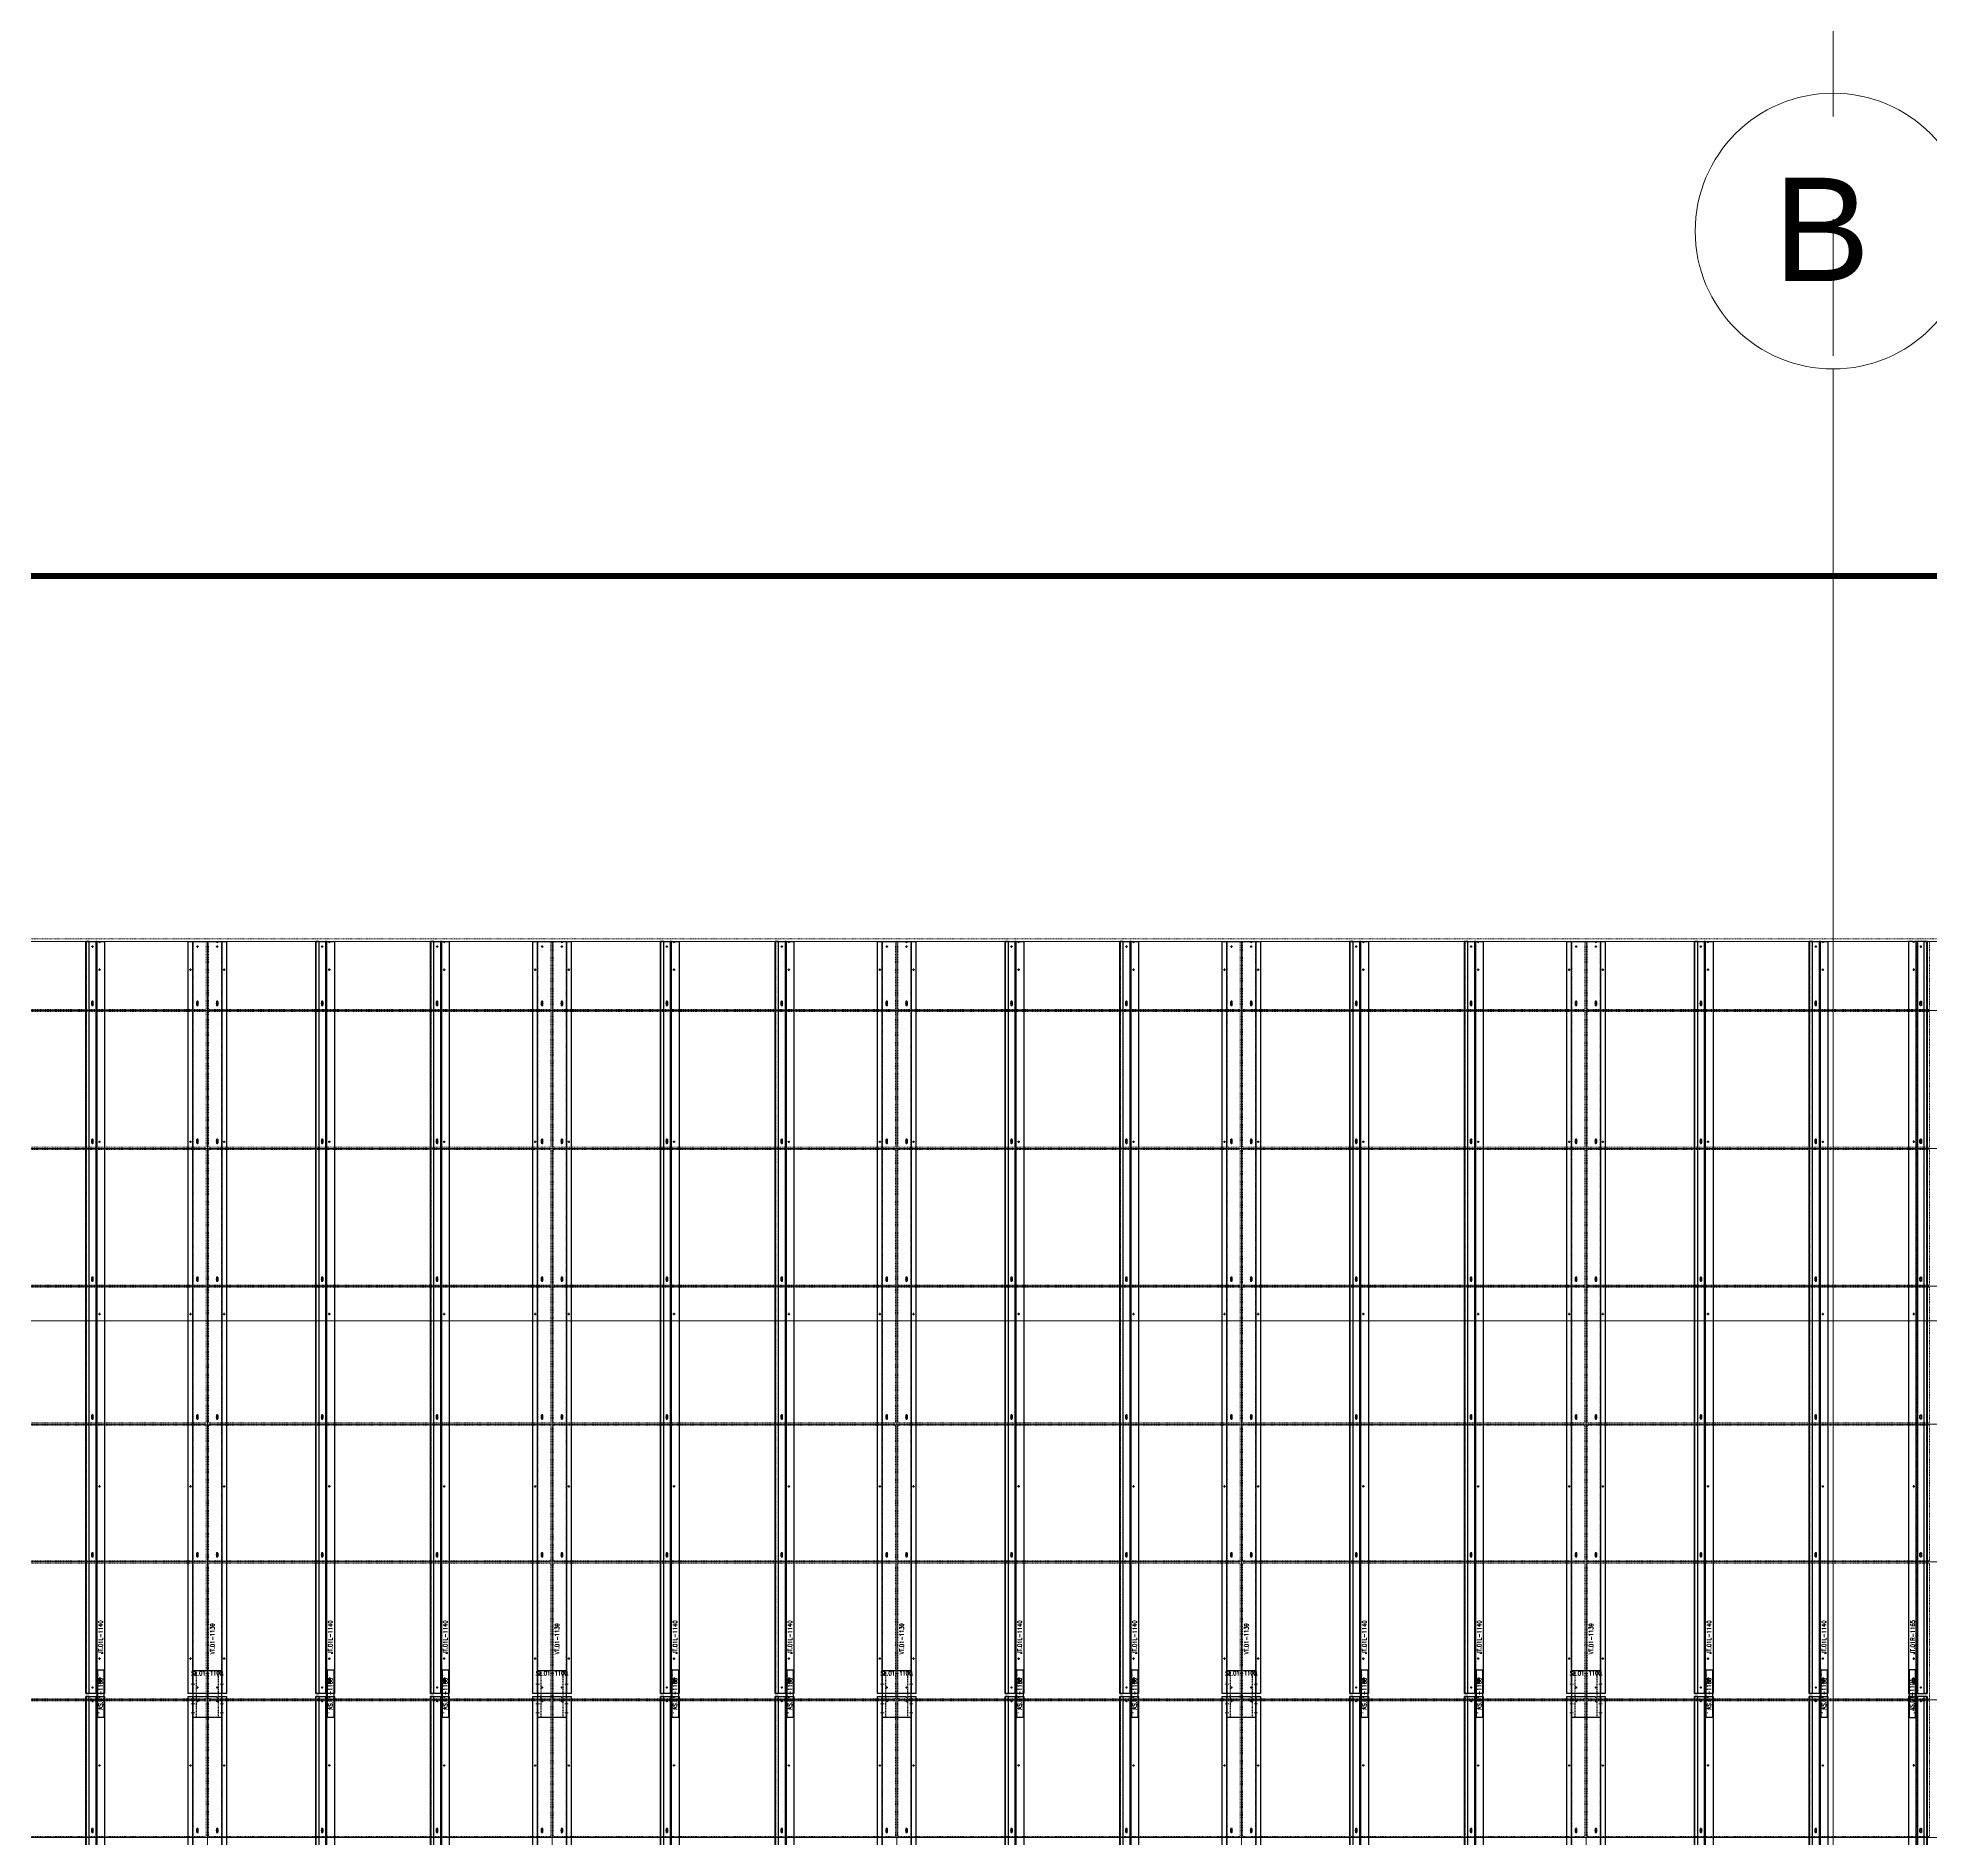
# Model space of a CAD drawing. Header units: inches. Extents: x 841 to 14369, y -4365 to -3225.
# Drawn here: x 6261 to 6590.4, y -3870.8 to -3557.4 of the extents above; entities that cross this region are included whole.
import ezdxf
from ezdxf.xclip import XClip

# ---------------------------------------------------------------- set-up
doc = ezdxf.new("R2010")
doc.units = ezdxf.units.IN
doc.header["$MEASUREMENT"] = 0
doc.header["$XCLIPFRAME"] = 0
for name, pattern in [('INC-200$0$NBK_Hidden', [0.125, 0.083333, -0.041667]), ('NBK_Center', [0.541667, 0.333333, -0.0625, 0.083333, -0.0625]), ('NBK_Center2', [0.270833, 0.166667, -0.03125, 0.041667, -0.03125]), ('NBK_CenterX2', [1.083333, 0.666667, -0.125, 0.166667, -0.125]), ('NBK_Hidden', [0.125, 0.083333, -0.041667]), ('NBK_Hidden2', [0.0625, 0.041667, -0.020833])]:
    doc.linetypes.add(name, pattern=pattern)
doc.layers.get('Defpoints').update_dxf_attribs({"color": 250, "lineweight": 0})
for name, color, linetype, lineweight in [('!Bracket', 11, 'Continuous', 25), ('!Clip - bent', 20, 'Continuous', 25), ('!Dimension', 50, 'Continuous', 5), ('!Extrusion', 140, 'Continuous', 25), ('!Gridline', 112, 'NBK_CenterX2', 5), ('!Linetype_Center', 220, 'NBK_Center', 9), ('!Linetype_Center2', 222, 'NBK_Center2', 9), ('!Linetype_Hidden', 210, 'NBK_Hidden', 9), ('!Misc2', 252, 'NBK_Hidden2', 5), ('INC-200$0$!Linetype_Hidden', 210, 'INC-200$0$NBK_Hidden', 9), ('S-GRID-IDEN', 1, 'Continuous', 9)]:
    doc.layers.add(name, color=color, linetype=linetype, lineweight=lineweight)
doc.styles.add('Arial_1', font='arial.ttf', dxfattribs={"height": 18})
doc.styles.add('Romans', font='romans.shx', dxfattribs={"width": 0.8})

# ---------------------------------------------------------------- blocks, each defined once
blk = doc.blocks.new('Grid - Grid Head - 1_2_ Circle-1591862-BUILDING ELEVATION - EAST')
at = {"layer": 'S-GRID-IDEN'}
blk.add_circle((813.21, 1599.69), 24, dxfattribs=at)
blk = doc.blocks.new('A$C5F5E0350')
for p, q in [((-228, -364.16), (-228, 165.69)), ((370.98, 0), (-1596.96, 0))]:
    blk.add_line(p, q)
at = {"layer": 'S-GRID-IDEN'}
blk.add_blockref('Grid - Grid Head - 1_2_ Circle-1591862-BUILDING ELEVATION - EAST', (-1041.21, -1410), dxfattribs=at)
at = {"style": 'Arial_1'}
blk.add_text('B', height=18, dxfattribs=at).set_placement((-238.34, 180.98))
blk = doc.blocks.new('A$C5F5E04A0')
at = {"layer": '!Linetype_Center2', "linetype": 'Continuous'}
for p, q in [((-204.25, 324), (-1129.74, 324)), ((-511, 16), (-511, 324)), ((-451, 16), (-451, 324)), ((-391, 16), (-391, 324)), ((-331, 16), (-331, 324)), ((-271, 16), (-271, 324)), ((-1129.74, 312), (-204.25, 312)), ((-1129.74, 288), (-204.25, 288)), ((-1129.74, 264), (-204.25, 264)), ((-1129.74, 240), (-204.25, 240)), ((-1129.74, 216), (-204.25, 216)), ((-1129.74, 192), (-204.25, 192)), ((-1129.74, 168), (-204.25, 168))]:
    blk.add_line(p, q, dxfattribs=at)
at = {"layer": 'INC-200$0$!Linetype_Hidden'}
for points in [[(-570.81, 324), (-511.19, 324), (-511.19, 312.19), (-570.81, 312.19)], [(-451.19, 324), (-510.81, 324), (-510.81, 312.19), (-451.19, 312.19)], [(-450.81, 324), (-391.19, 324), (-391.19, 312.19), (-450.81, 312.19)], [(-331.19, 324), (-390.81, 324), (-390.81, 312.19), (-331.19, 312.19)], [(-330.81, 324), (-271.19, 324), (-271.19, 312.19), (-330.81, 312.19)], [(-211.19, 324), (-270.81, 324), (-270.81, 312.19), (-211.19, 312.19)], [(-570.81, 288.19), (-511.19, 288.19), (-511.19, 311.81), (-570.81, 311.81)], [(-451.19, 288.19), (-510.81, 288.19), (-510.81, 311.81), (-451.19, 311.81)], [(-450.81, 288.19), (-391.19, 288.19), (-391.19, 311.81), (-450.81, 311.81)], [(-331.19, 288.19), (-390.81, 288.19), (-390.81, 311.81), (-331.19, 311.81)], [(-330.81, 288.19), (-271.19, 288.19), (-271.19, 311.81), (-330.81, 311.81)], [(-211.19, 288.19), (-270.81, 288.19), (-270.81, 311.81), (-211.19, 311.81)], [(-570.81, 287.81), (-511.19, 287.81), (-511.19, 264.19), (-570.81, 264.19)], [(-451.19, 287.81), (-510.81, 287.81), (-510.81, 264.19), (-451.19, 264.19)], [(-450.81, 287.81), (-391.19, 287.81), (-391.19, 264.19), (-450.81, 264.19)], [(-331.19, 287.81), (-390.81, 287.81), (-390.81, 264.19), (-331.19, 264.19)], [(-330.81, 287.81), (-271.19, 287.81), (-271.19, 264.19), (-330.81, 264.19)], [(-211.19, 287.81), (-270.81, 287.81), (-270.81, 264.19), (-211.19, 264.19)], [(-570.81, 240.19), (-511.19, 240.19), (-511.19, 263.81), (-570.81, 263.81)], [(-451.19, 240.19), (-510.81, 240.19), (-510.81, 263.81), (-451.19, 263.81)], [(-450.81, 240.19), (-391.19, 240.19), (-391.19, 263.81), (-450.81, 263.81)], [(-331.19, 240.19), (-390.81, 240.19), (-390.81, 263.81), (-331.19, 263.81)], [(-330.81, 240.19), (-271.19, 240.19), (-271.19, 263.81), (-330.81, 263.81)], [(-211.19, 240.19), (-270.81, 240.19), (-270.81, 263.81), (-211.19, 263.81)], [(-570.81, 239.81), (-511.19, 239.81), (-511.19, 216.19), (-570.81, 216.19)], [(-451.19, 239.81), (-510.81, 239.81), (-510.81, 216.19), (-451.19, 216.19)], [(-450.81, 239.81), (-391.19, 239.81), (-391.19, 216.19), (-450.81, 216.19)], [(-331.19, 239.81), (-390.81, 239.81), (-390.81, 216.19), (-331.19, 216.19)], [(-330.81, 239.81), (-271.19, 239.81), (-271.19, 216.19), (-330.81, 216.19)], [(-211.19, 239.81), (-270.81, 239.81), (-270.81, 216.19), (-211.19, 216.19)], [(-570.81, 192.19), (-511.19, 192.19), (-511.19, 215.81), (-570.81, 215.81)], [(-451.19, 192.19), (-510.81, 192.19), (-510.81, 215.81), (-451.19, 215.81)], [(-450.81, 192.19), (-391.19, 192.19), (-391.19, 215.81), (-450.81, 215.81)], [(-331.19, 192.19), (-390.81, 192.19), (-390.81, 215.81), (-331.19, 215.81)], [(-330.81, 192.19), (-271.19, 192.19), (-271.19, 215.81), (-330.81, 215.81)], [(-211.19, 192.19), (-270.81, 192.19), (-270.81, 215.81), (-211.19, 215.81)], [(-570.81, 191.81), (-511.19, 191.81), (-511.19, 168.19), (-570.81, 168.19)], [(-451.19, 191.81), (-510.81, 191.81), (-510.81, 168.19), (-451.19, 168.19)], [(-450.81, 191.81), (-391.19, 191.81), (-391.19, 168.19), (-450.81, 168.19)], [(-331.19, 191.81), (-390.81, 191.81), (-390.81, 168.19), (-331.19, 168.19)], [(-330.81, 191.81), (-271.19, 191.81), (-271.19, 168.19), (-330.81, 168.19)], [(-211.19, 191.81), (-270.81, 191.81), (-270.81, 168.19), (-211.19, 168.19)]]:
    blk.add_lwpolyline(points, close=True, dxfattribs=at)
blk = doc.blocks.new('A$C5F5E0AF2')
blk.add_line((16.75, 66.5), (-1129.74, 66.5))
blk = doc.blocks.new('A$C5F5F6268')
at = {"layer": '!Linetype_Hidden'}
blk.add_blockref('A$C5F5E0AF2', (0, 0), dxfattribs=at)
at = {"color": 1}
blk.add_blockref('A$C5F5E04A0', (0, -258), dxfattribs=at)
blk = doc.blocks.new('GRID_ELEV EAST_E')
at = {"layer": '!Gridline'}
for p, q in [((7.7621, -3.0856, 0.1664), (7.7621, 12.209, -9.4452)), ((-6.0487, 8.4812), (9.732, 8.4812))]:
    blk.add_line(p, q, dxfattribs=at)
blk = doc.blocks.new('WEEP HOLE')
at = {"layer": '!Linetype_Center'}
for p, q in [((-0.22, 0.37), (0.22, 0.37)), ((0, 0.83), (0, -0.08))]:
    blk.add_line(p, q, dxfattribs=at)
at = {"color": 0}
blk.add_lwpolyline([(-0.14, 0.61), (-0.14, 0.14, 0.414214), (0, 0, 0.414214), (0.14, 0.14), (0.14, 0.61, 0.414214), (0, 0.75, 0.414214)], format="xyb", close=True, dxfattribs=at)
blk = doc.blocks.new('TAP HOLE_5mm')
at = {"layer": '!Linetype_Center2'}
for points in [[(-0.18, 0), (0.18, 0)], [(0, 0.18), (0, -0.18)]]:
    blk.add_lwpolyline(points, dxfattribs=at)
blk.add_circle((0, 0), 0.101)
blk = doc.blocks.new('JT.01R-1165')
at = {"layer": '!Extrusion'}
blk.add_lwpolyline([(0, 0), (0, 130.92), (-2.22, 130.92, -1), (-2.5, 130.92), (-3.25, 130.92), (-3.25, 0)], format="xyb", close=True, dxfattribs=at)
for points in [[(-1.95, 0), (-1.95, 130.92), (-1.69, 130.92), (-1.69, 0)], [(-0.57, 0), (-0.57, 130.92), (0, 130.92), (0, 0)]]:
    blk.add_lwpolyline(points, close=True, dxfattribs=at)
at = {"layer": '!Extrusion', "linetype": 'NBK_Hidden'}
for points in [[(-1.95, 0), (-1.95, 130.92), (-1.87, 130.92), (-1.87, 0)], [(-0.08, 0), (-0.08, 130.92), (0, 130.92), (0, 0)]]:
    blk.add_lwpolyline(points, close=True, dxfattribs=at)
at = {"layer": '!Extrusion', "xscale": -1}
for name, p in [('TAP HOLE_5mm', (-1.13, 130.04)), ('TAP HOLE_5mm', (-2.36, 126.03)), ('WEEP HOLE', (-1.13, 119.78)), ('TAP HOLE_5mm', (-2.36, 96.08)), ('WEEP HOLE', (-1.13, 95.78)), ('WEEP HOLE', (-1.13, 71.78)), ('TAP HOLE_5mm', (-2.36, 66.08)), ('WEEP HOLE', (-1.13, 47.78)), ('TAP HOLE_5mm', (-2.36, 36.08)), ('WEEP HOLE', (-1.13, 23.78)), ('TAP HOLE_5mm', (-2.36, 6.08)), ('TAP HOLE_5mm', (-1.13, 1.06))]:
    blk.add_blockref(name, p, dxfattribs=at)
at = {"layer": 'Defpoints', "color": 5, "insert": (-2.54, 9.82), "char_height": 0.75, "width": 1.65, "attachment_point": 5, "rotation": 90, "style": 'Romans'}
blk.add_mtext('JT.01R-1165', dxfattribs=at)
blk = doc.blocks.new('SECTION CLEAR HOLE 1')
at = {"layer": '!Linetype_Center2'}
blk.add_line((-0.33, 0, 0), (0.26, 0, 0), dxfattribs=at)
at = {"layer": '!Misc2'}
blk.add_lwpolyline([(-0.12, 0.1), (0, 0.1), (0, -0.1), (-0.12, -0.1)], close=True, dxfattribs=at)
blk = doc.blocks.new('SLOTTED SECTION1')
at = {"layer": '!Linetype_Center2'}
blk.add_lwpolyline([(-0.24, 0), (0.12, 0)], dxfattribs=at)
at = {"layer": '!Misc2'}
blk.add_lwpolyline([(-0.12, 0.47), (0, 0.47), (0, -0.47), (-0.12, -0.47)], close=True, dxfattribs=at)
blk = doc.blocks.new('SLOTTED HOLE 1')
at = {"layer": '!Linetype_Center'}
for p, q in [((0, 0.55), (0, -0.55)), ((-0.22, 0), (0.22, 0))]:
    blk.add_line(p, q, dxfattribs=at)
at = {"color": 0}
blk.add_lwpolyline([(-0.14, 0.33), (-0.14, -0.33, 0.414214), (0, -0.47, 0.414214), (0.14, -0.33), (0.14, 0.33, 0.414214), (0, 0.47, 0.414214)], format="xyb", close=True, dxfattribs=at)
blk = doc.blocks.new('SL.01-1101')
at = {"layer": '!Bracket'}
for points in [[(4.65, -1.3), (4.65, -0.12), (-3.67, -0.12), (-3.67, -1.3)], [(-3.67, -1.3), (-3.67, -1.18), (4.65, -1.18), (4.65, -1.3)]]:
    blk.add_lwpolyline(points, close=True, dxfattribs=at)
at = {"layer": '!Dimension', "xscale": -1, "rotation": 270}
for name, p in [('SECTION CLEAR HOLE 1', (-2.88, -1.18)), ('SECTION CLEAR HOLE 1', (-1.3, -1.18)), ('SLOTTED SECTION1', (2.15, -1.18)), ('SLOTTED SECTION1', (3.73, -1.18))]:
    blk.add_blockref(name, p, dxfattribs=at)
at = {"layer": '!Extrusion', "xscale": -1, "rotation": 270}
blk.add_blockref('TAP HOLE_5mm', (-2.09, -0.83), dxfattribs=at)
at = {"layer": '!Extrusion', "linetype": 'NBK_Hidden', "xscale": -1, "rotation": 270}
blk.add_blockref('SLOTTED HOLE 1', (2.75, -0.83), dxfattribs=at)
at = {"layer": 'Defpoints', "color": 30, "insert": (0.32, -0.6), "char_height": 0.75, "width": 1.65, "attachment_point": 5, "style": 'Romans'}
blk.add_mtext('AS.01-1101', dxfattribs=at)
blk = doc.blocks.new('JT.01R-1164')
at = {"layer": '!Extrusion'}
blk.add_lwpolyline([(-3.25, 0), (0, 0), (0, 143.5), (-2.22, 143.5, -1), (-2.5, 143.5), (-3.25, 143.5)], format="xyb", close=True, dxfattribs=at)
for points in [[(-1.69, 143.5), (-1.69, 0), (-1.95, 0), (-1.95, 143.5)], [(0, 143.5), (0, 0), (-0.57, 0), (-0.57, 143.5)]]:
    blk.add_lwpolyline(points, close=True, dxfattribs=at)
at = {"layer": '!Extrusion', "linetype": 'NBK_Hidden'}
for points in [[(-1.87, 143.5), (-1.87, 0), (-1.95, 0), (-1.95, 143.5)], [(0, 143.5), (0, 0), (-0.08, 0), (-0.08, 143.5)]]:
    blk.add_lwpolyline(points, close=True, dxfattribs=at)
at = {"layer": '!Extrusion', "xscale": -1}
for name, p in [('TAP HOLE_5mm', (-1.13, 142.67)), ('TAP HOLE_5mm', (-2.36, 131.5)), ('WEEP HOLE', (-1.13, 119.78)), ('TAP HOLE_5mm', (-2.36, 101.5)), ('WEEP HOLE', (-1.13, 95.78)), ('WEEP HOLE', (-1.13, 71.78)), ('TAP HOLE_5mm', (-2.36, 71.5)), ('WEEP HOLE', (-1.13, 47.78)), ('TAP HOLE_5mm', (-2.36, 41.5)), ('WEEP HOLE', (-1.13, 23.78)), ('TAP HOLE_5mm', (-2.36, 11.5)), ('TAP HOLE_5mm', (-1.13, 1.06))]:
    blk.add_blockref(name, p, dxfattribs=at)
at = {"color": 144, "rotation": 90}
blk.add_blockref('SL.01-1101', (-3.25, 143.5), dxfattribs=at)
at = {"layer": 'Defpoints', "color": 5, "insert": (-2.54, 4.4), "char_height": 0.75, "width": 1.65, "attachment_point": 5, "rotation": 90, "style": 'Romans'}
blk.add_mtext('JT.01R-1164', dxfattribs=at)
blk = doc.blocks.new('AS.01-1100')
at = {"layer": '!Bracket'}
for points in [[(-1.3, 4.65), (-0.12, 4.65), (-0.12, -3.67), (-1.3, -3.67)], [(-1.3, -3.67), (-1.18, -3.67), (-1.18, 4.65), (-1.3, 4.65)]]:
    blk.add_lwpolyline(points, close=True, dxfattribs=at)
at = {"layer": '!Dimension'}
for name, p in [('SLOTTED SECTION1', (-1.18, 3.73)), ('SLOTTED SECTION1', (-1.18, 2.15)), ('SECTION CLEAR HOLE 1', (-1.18, -1.3)), ('SECTION CLEAR HOLE 1', (-1.18, -2.88))]:
    blk.add_blockref(name, p, dxfattribs=at)
at = {"layer": '!Extrusion', "linetype": 'NBK_Hidden'}
blk.add_blockref('SLOTTED HOLE 1', (-0.83, 2.75), dxfattribs=at)
at = {"layer": '!Extrusion', "rotation": 360}
blk.add_blockref('TAP HOLE_5mm', (-0.83, -2.09), dxfattribs=at)
at = {"layer": 'Defpoints', "color": 30, "insert": (-0.71, 0.49), "char_height": 0.75, "width": 1.65, "attachment_point": 5, "rotation": 90, "style": 'Romans'}
blk.add_mtext('AS.01-1100', dxfattribs=at)
blk = doc.blocks.new('JT.01L-1167')
at = {"layer": '!Extrusion'}
blk.add_lwpolyline([(3.25, 0), (0, 0), (0, 143.5), (2.22, 143.5, 1), (2.5, 143.5), (3.25, 143.5)], format="xyb", close=True, dxfattribs=at)
at = {"layer": '!Extrusion', "linetype": 'NBK_Hidden'}
for points in [[(0, 143.5), (0, 0), (0.08, 0), (0.08, 143.5)], [(1.87, 143.5), (1.87, 0), (1.95, 0), (1.95, 143.5)]]:
    blk.add_lwpolyline(points, close=True, dxfattribs=at)
at = {"layer": '!Extrusion'}
for points in [[(0, 143.5), (0, 0), (0.57, 0), (0.57, 143.5)], [(1.69, 143.5), (1.69, 0), (1.95, 0), (1.95, 143.5)]]:
    blk.add_lwpolyline(points, close=True, dxfattribs=at)
at = {"layer": '!Dimension'}
blk.add_blockref('AS.01-1100', (3.25, 143.5), dxfattribs=at)
at = {"layer": '!Extrusion', "rotation": 360}
for p in [(1.13, 142.67), (2.36, 131.5), (2.36, 101.5), (2.36, 71.5), (2.36, 41.5), (2.36, 11.5), (1.13, 1.06)]:
    blk.add_blockref('TAP HOLE_5mm', p, dxfattribs=at)
at = {"layer": '!Extrusion'}
for p in [(1.13, 119.78), (1.13, 95.78), (1.13, 71.78), (1.13, 47.78), (1.13, 23.78)]:
    blk.add_blockref('WEEP HOLE', p, dxfattribs=at)
at = {"layer": 'Defpoints', "color": 2, "insert": (2.54, 4.4), "char_height": 0.75, "width": 1.65, "attachment_point": 5, "rotation": 90, "style": 'Romans'}
blk.add_mtext('JT.01L-1167', dxfattribs=at)
blk = doc.blocks.new('CLEAR SECTION HOLE')
at = {"layer": '!Linetype_Center2'}
blk.add_line((-0.33, 0), (0.26, 0), dxfattribs=at)
at = {"layer": '!Misc2'}
blk.add_lwpolyline([(-0.08, 0.1), (0, 0.1), (0, -0.1), (-0.08, -0.1)], close=True, dxfattribs=at)
blk = doc.blocks.new('SLOTTED SECTION HOLE')
at = {"layer": '!Linetype_Center2'}
blk.add_line((-0.33, 0), (0.26, 0), dxfattribs=at)
at = {"layer": '!Misc2'}
blk.add_lwpolyline([(-0.08, 0.47), (0, 0.47), (0, -0.47), (-0.08, -0.47)], close=True, dxfattribs=at)
blk = doc.blocks.new('VT.01-1176')
at = {"layer": '!Extrusion'}
blk.add_lwpolyline([(-2.45, 148.03), (2.45, 148.03), (2.45, 139.83), (-2.45, 139.83)], close=True, dxfattribs=at)
at = {"layer": '!Extrusion', "linetype": 'NBK_Hidden2'}
blk.add_lwpolyline([(-1.86, 148.03), (1.86, 148.03), (1.86, 139.83), (-1.86, 139.83)], close=True, dxfattribs=at)
at = {"layer": '!Extrusion'}
blk.add_lwpolyline([(3.33, 0), (-3.33, 0), (-3.33, 143.5), (1.58, 143.5, 1), (1.86, 143.5), (3.33, 143.5)], format="xyb", close=True, dxfattribs=at)
blk.add_lwpolyline([(1.86, 143.5), (2.54, 143.5), (2.54, 0), (-2.54, 0), (-2.54, 143.5), (1.58, 143.5)], dxfattribs=at)
at = {"layer": '!Extrusion', "linetype": 'NBK_Hidden'}
blk.add_lwpolyline([(1.86, 143.5), (2.46, 143.5), (2.46, 0), (-2.46, 0), (-2.46, 143.5), (1.58, 143.5)], dxfattribs=at)
at = {"layer": '!Dimension', "rotation": 360}
for name, p in [('CLEAR SECTION HOLE', (-2.46, 142.21)), ('CLEAR SECTION HOLE', (2.54, 142.21)), ('CLEAR SECTION HOLE', (-2.46, 140.63)), ('CLEAR SECTION HOLE', (2.54, 140.63)), ('SLOTTED SECTION HOLE', (-2.46, 3.23)), ('SLOTTED SECTION HOLE', (2.54, 3.23)), ('SLOTTED SECTION HOLE', (-2.46, 1.65)), ('SLOTTED SECTION HOLE', (2.54, 1.65))]:
    blk.add_blockref(name, p, dxfattribs=at)
at = {"layer": '!Extrusion', "rotation": 360}
for name, p in [('TAP HOLE_5mm', (-1.72, 142.67)), ('TAP HOLE_5mm', (1.72, 142.67)), ('TAP HOLE_5mm', (-2.93, 131.5)), ('TAP HOLE_5mm', (2.93, 131.5)), ('WEEP HOLE', (-1.72, 119.78)), ('WEEP HOLE', (1.72, 119.78)), ('TAP HOLE_5mm', (-2.93, 101.5)), ('TAP HOLE_5mm', (2.93, 101.5)), ('WEEP HOLE', (-1.72, 95.78)), ('WEEP HOLE', (1.72, 95.78)), ('WEEP HOLE', (-1.72, 71.78)), ('WEEP HOLE', (1.72, 71.78)), ('TAP HOLE_5mm', (-2.93, 71.5)), ('TAP HOLE_5mm', (2.93, 71.5)), ('WEEP HOLE', (-1.72, 47.78)), ('WEEP HOLE', (1.72, 47.78)), ('TAP HOLE_5mm', (-2.93, 41.5)), ('TAP HOLE_5mm', (2.93, 41.5)), ('WEEP HOLE', (-1.72, 23.78)), ('WEEP HOLE', (1.72, 23.78)), ('TAP HOLE_5mm', (-2.93, 11.5)), ('TAP HOLE_5mm', (2.93, 11.5)), ('TAP HOLE_5mm', (-1.72, 1.06)), ('TAP HOLE_5mm', (1.72, 1.06))]:
    blk.add_blockref(name, p, dxfattribs=at)
at = {"layer": 'Defpoints', "color": 30, "insert": (-0.03, 147.53), "char_height": 0.75, "width": 1.65, "attachment_point": 5, "style": 'Romans'}
blk.add_mtext('SL.01-1100', dxfattribs=at)
at = {"layer": 'Defpoints', "color": 1, "insert": (0.8, 3.84), "char_height": 0.75, "width": 1.65, "attachment_point": 5, "rotation": 90, "style": 'Romans'}
blk.add_mtext('VT.01-1176', dxfattribs=at)
blk = doc.blocks.new('JT.01L-1140')
at = {"layer": '!Extrusion'}
for points in [[(-2.68, 0), (-2.68, 130.92), (-3.25, 130.92), (-3.25, 0)], [(-1.3, 0), (-1.3, 130.92), (-1.56, 130.92), (-1.56, 0)]]:
    blk.add_lwpolyline(points, close=True, dxfattribs=at)
blk.add_lwpolyline([(-3.25, 0), (-3.25, 130.92), (-1.02, 130.92, 1), (-0.75, 130.92), (0, 130.92), (0, 0)], format="xyb", close=True, dxfattribs=at)
at = {"layer": '!Extrusion', "linetype": 'NBK_Hidden'}
for points in [[(-3.17, 0), (-3.17, 130.92), (-3.25, 130.92), (-3.25, 0)], [(-1.3, 0), (-1.3, 130.92), (-1.38, 130.92), (-1.38, 0)]]:
    blk.add_lwpolyline(points, close=True, dxfattribs=at)
at = {"layer": '!Extrusion', "rotation": 360}
for p in [(-2.12, 130.04), (-0.89, 126.03), (-0.89, 96.08), (-0.89, 66.08), (-0.89, 36.08), (-0.89, 6.08), (-2.12, 1.06)]:
    blk.add_blockref('TAP HOLE_5mm', p, dxfattribs=at)
at = {"layer": '!Extrusion'}
for p in [(-2.12, 119.78), (-2.12, 95.78), (-2.12, 71.78), (-2.12, 47.78), (-2.12, 23.78)]:
    blk.add_blockref('WEEP HOLE', p, dxfattribs=at)
at = {"layer": 'Defpoints', "color": 2, "insert": (-0.71, 9.82), "char_height": 0.75, "width": 1.65, "attachment_point": 5, "rotation": 90, "style": 'Romans'}
blk.add_mtext('JT.01L-1140', dxfattribs=at)
blk = doc.blocks.new('VT.01-1139-')
at = {"layer": '!Extrusion'}
blk.add_lwpolyline([(3.33, 0), (-3.33, 0), (-3.33, 130.92), (1.58, 130.92, 1), (1.86, 130.92), (3.33, 130.92)], format="xyb", close=True, dxfattribs=at)
blk.add_lwpolyline([(1.86, 130.92), (2.54, 130.92), (2.54, 0), (-2.54, 0), (-2.54, 130.92), (1.58, 130.92)], dxfattribs=at)
at = {"layer": '!Extrusion', "linetype": 'NBK_Hidden'}
blk.add_lwpolyline([(1.86, 130.92), (2.46, 130.92), (2.46, 0), (-2.46, 0), (-2.46, 130.92), (1.58, 130.92)], dxfattribs=at)
at = {"layer": '!Dimension', "rotation": 360}
for p in [(-2.46, 3.23), (2.54, 3.23), (-2.46, 1.65), (2.54, 1.65)]:
    blk.add_blockref('SLOTTED SECTION HOLE', p, dxfattribs=at)
at = {"layer": '!Extrusion', "rotation": 360}
for name, p in [('TAP HOLE_5mm', (-1.72, 130.04)), ('TAP HOLE_5mm', (1.72, 130.04)), ('TAP HOLE_5mm', (-2.93, 126.03)), ('TAP HOLE_5mm', (2.93, 126.03)), ('WEEP HOLE', (-1.72, 119.78)), ('WEEP HOLE', (1.72, 119.78)), ('TAP HOLE_5mm', (-2.93, 96.08)), ('WEEP HOLE', (-1.72, 95.78)), ('WEEP HOLE', (1.72, 95.78)), ('TAP HOLE_5mm', (2.93, 96.08)), ('WEEP HOLE', (-1.72, 71.78)), ('WEEP HOLE', (1.72, 71.78)), ('TAP HOLE_5mm', (-2.93, 66.08)), ('TAP HOLE_5mm', (2.93, 66.08)), ('WEEP HOLE', (-1.72, 47.78)), ('WEEP HOLE', (1.72, 47.78)), ('TAP HOLE_5mm', (-2.93, 36.08)), ('TAP HOLE_5mm', (2.93, 36.08)), ('WEEP HOLE', (-1.72, 23.78)), ('WEEP HOLE', (1.72, 23.78)), ('TAP HOLE_5mm', (-2.93, 6.08)), ('TAP HOLE_5mm', (2.93, 6.08)), ('TAP HOLE_5mm', (-1.72, 1.06)), ('TAP HOLE_5mm', (1.72, 1.06))]:
    blk.add_blockref(name, p, dxfattribs=at)
at = {"layer": 'Defpoints', "color": 1, "insert": (0.89, 9.54), "char_height": 0.75, "width": 1.65, "attachment_point": 5, "rotation": 90, "style": 'Romans'}
blk.add_mtext('VT.01-1139', dxfattribs=at)
blk = doc.blocks.new('EAST PENTHOUSE TRACKS')
at = {"layer": '!Clip - bent', "color": 2}
for p in [(803.13, 193.08), (843.13, 193.08), (863.13, 193.08), (903.13, 193.08), (923.13, 193.08), (963.13, 193.08), (983.13, 193.08), (1023.13, 193.08), (1043.13, 193.08), (1083.13, 193.08), (1103.13, 193.08)]:
    blk.add_blockref('JT.01L-1140', p, dxfattribs=at)
at = {"layer": '!Clip - bent', "color": 2, "rotation": 360}
for p in [(821.01, 193.08), (881.01, 193.08), (941.01, 193.08), (1001.01, 193.08), (1061.01, 193.08)]:
    blk.add_blockref('VT.01-1139-', p, dxfattribs=at)
at = {"color": 3}
for name, p in [('JT.01R-1165', (1120.42, 193.08)), ('JT.01L-1167', (799.88, 49.08)), ('VT.01-1176', (821.01, 49.08)), ('JT.01L-1167', (839.88, 49.08)), ('JT.01L-1167', (859.88, 49.08)), ('VT.01-1176', (881.01, 49.08)), ('JT.01L-1167', (899.88, 49.08)), ('JT.01L-1167', (919.88, 49.08)), ('VT.01-1176', (941.01, 49.08)), ('JT.01L-1167', (959.88, 49.08)), ('JT.01L-1167', (979.88, 49.08)), ('VT.01-1176', (1001.01, 49.08)), ('JT.01L-1167', (1019.88, 49.08)), ('JT.01L-1167', (1039.88, 49.08)), ('VT.01-1176', (1061.01, 49.08)), ('JT.01L-1167', (1079.88, 49.08)), ('JT.01L-1167', (1099.88, 49.08)), ('JT.01R-1164', (1120.42, 49.08))]:
    blk.add_blockref(name, p, dxfattribs=at)

msp = doc.modelspace()

# ---------------------------------------------------------------- linework, layer by layer
at = {"layer": 'Defpoints', "color": 2, "const_width": 1}
msp.add_lwpolyline([(5267.32, -3651.07), (11124.33, -3651.07), (11124.33, -4190.12), (5267.32, -4190.12)], close=True, dxfattribs=at)

# ---------------------------------------------------------------- block references
ref = msp.add_blockref('GRID_ELEV EAST_E', (5464.64, -4992.32), dxfattribs=dict(xscale=142.857142857143, yscale=142.857142857143, zscale=142.857142857143))
XClip(ref).set_block_clipping_path([(-32.9321670538, 5.6154180436), (60.0743516113, 14.8345927078)])
at = {"color": 4}
msp.add_blockref('A$C5F5F6268', (6801.5, -3780.72), dxfattribs=at)
at = {"color": 144}
msp.add_blockref('EAST PENTHOUSE TRACKS', (5469.49, -4038.72), dxfattribs=at)
at = {"layer": 'Defpoints', "color": 1}
msp.add_blockref('A$C5F5E0350', (6801.5, -3780.72), dxfattribs=at)

doc.saveas('drawing.dxf')
